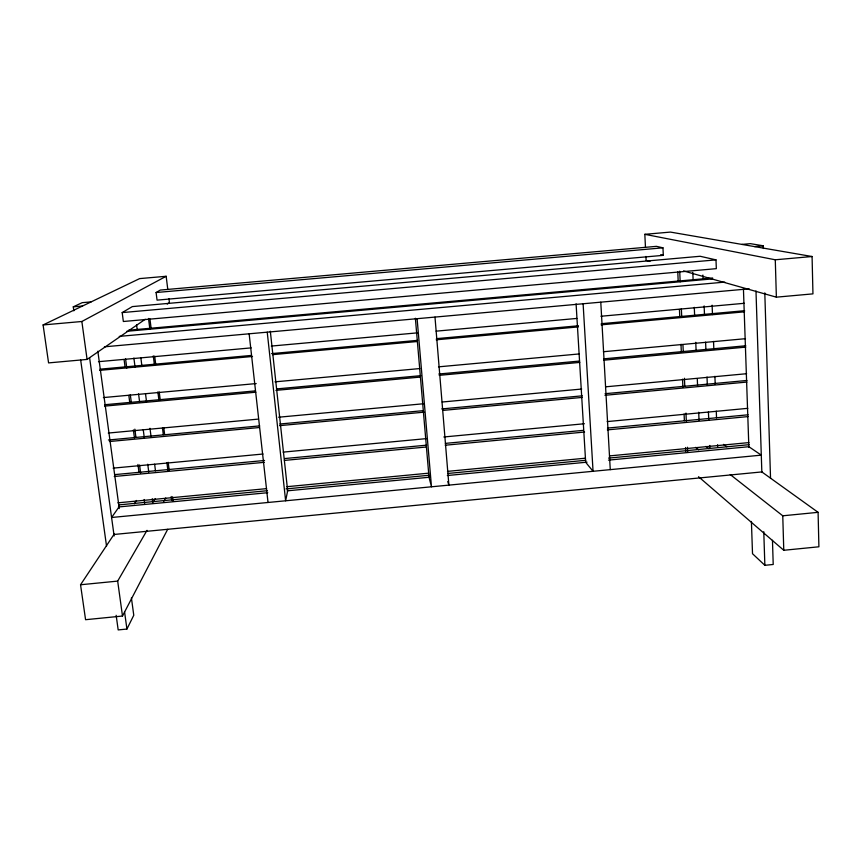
<?xml version="1.0" encoding="UTF-8"?>
<svg xmlns="http://www.w3.org/2000/svg" width="862" height="862" viewBox="0 0 862 862"><rect width="100%" height="100%" fill="white"/><g stroke="black" fill="none" stroke-linecap="round" stroke-linejoin="round"><path stroke-width="1.29" d="M116.154 615.296L118.18 629.917L126.929 629.044L133.772 615.252L131.412 597.916M114.42 533.729L80.543 584.759L85.575 619.703L122.49 616.039L167.681 529.311M122.49 616.039L117.674 581.107L147.025 530.335M163.705 501.49L165.698 498.02M153.393 501.684L155.279 498.592M134.31 503.774L136.519 500.445M119.031 506.91L111.586 517.491L761.297 455.147L748.841 446.699M167.788 289.427L166.161 276.282L139.622 278.609L43.1 324.942L48.574 362.902L87.084 359.422L145.269 319.252M167.228 304.092L169.426 302.584L168.93 298.629M122.188 312.594L132.328 306.592L700.159 256.273L715.988 259.871L716.333 268.653L123.352 321.494L122.188 312.594L715.988 259.871M156.097 292.53L160.246 290.074L656.456 246.349L662.964 247.825L663.309 255.346L157.056 300.127L156.097 292.53L662.964 247.825M43.1 324.942L81.858 321.494L166.161 276.282M73.83 310.826L73.281 306.84L82.202 302.67L91.124 301.883M751.405 521.445L752.515 553.716L764.863 565.31L773.214 564.47L772.46 540.269M80.543 584.759L117.674 581.107M730.243 474.563L782.761 515.799L818.092 512.33L818.9 546.788L783.773 550.279L698.532 476.718M113.924 534.483L761.836 471.923M117.868 502.837L266.584 488.635M286.68 486.718L428.705 473.163M447.464 471.374L585.46 458.196M609.574 455.901L748.916 442.594M118.687 504.916L267.252 490.715M286.001 488.926L429.211 475.253M447.949 473.453L585.815 460.286M608.572 458.11L749.11 444.684M118.428 506.975L267.77 492.698M287.132 490.844L429.912 477.192M447.335 475.522L587.054 462.172M608.475 460.125L749.056 446.688M108.418 439.997L259.688 425.893M279.773 424.018L423.005 410.668M441.753 408.922L582.313 395.82M605.07 393.697L746.966 380.465M109.431 441.516L259.43 427.52M279.514 425.656L424.158 412.155M442.906 410.409L582.195 397.414M604.962 395.292L746.923 382.06M113.094 468.141L263.061 454.015M283.145 452.119L426.421 438.618M443.833 436.98L584.425 423.738M607.193 421.583L747.796 408.34M114.538 474.639L264.559 460.47M284.654 458.562L426.636 445.158M445.385 443.38L583.358 430.353M607.462 428.08L748.108 414.794M114.247 476.503L264.322 462.323M284.428 460.416L426.464 446.99M445.223 445.223L584.576 432.045M607.365 429.89L748.054 416.594M103.397 397.576L256.208 383.568M274.978 381.844L419.751 368.57M438.521 366.846L579.264 353.937M603.4 351.728L745.49 338.691M104.948 404.709L255.109 390.906M276.551 388.924L421.356 375.616M438.78 374.011L579.555 361.059M603.691 358.84L745.802 345.77M104.561 406.131L255.831 392.21M275.905 390.367L420.484 377.06M439.221 375.336L579.781 362.406M603.874 360.187L745.781 347.127M108.278 433.058L258.481 419.094M278.598 417.219L423.436 403.761M442.206 402.015L581.688 389.042M605.824 386.801L746.632 373.709M104.399 346.815L749.197 288.824M683.512 270.927L776.371 297.164L812.952 293.867L812.079 256.52L670.431 232.083L644.83 234.324L645.466 247.34M98.462 361.695L251.219 347.882M271.315 346.071L417.37 332.861M436.129 331.159L576.829 318.434M600.943 316.257L744.326 303.295M100.067 369.162L251.488 355.424M271.595 353.603L417.661 340.35M436.42 338.647L578.467 325.771M601.245 323.703L744.628 310.697M99.658 370.348L252.512 356.48M272.618 354.648L417.434 341.514M436.204 339.811L578.337 326.913M601.126 324.845L744.596 311.818M741.902 244.409L750.414 243.655L763.333 245.81L763.42 248.504M73.281 306.84L82.504 306.021M754.552 246.597L763.333 245.81M644.83 234.324L775.283 259.785L812.079 256.52M128.61 330.211L712.637 277.984M126.843 331.277L712.594 278.879M119.225 336.385L724.791 282.111M660.712 254.689L663.309 255.346M649.98 261.445L646.112 260.346L645.918 256.445M723.487 444.383L726.752 446.721M761.545 471.719L818.092 512.33M705.946 446.419L708.952 448.703M695.591 447.356L698.737 449.835M447.755 481.578L448.886 485.123L434.987 317.087M81.858 321.494L87.084 359.422M80.672 360.025L106.543 546.163M97.837 351.222L119.258 508.569M89.626 357.87L114.129 535.992M124.548 611.761L126.929 629.044M125.561 358.786L126.789 368.085M130.291 394.634L131.347 402.597M134.849 429.147L135.894 437.109M139.569 464.984L140.625 472.958M144.126 499.507L144.654 503.483M124.085 359.583L125.141 367.546M128.826 395.41L129.871 403.384M133.384 429.922L134.44 437.885M137.942 464.435L138.997 472.398M136.552 324.565L137.241 329.887M140.851 357.805L141.885 365.79M145.506 393.718L146.54 401.692M149.977 428.285L151.012 436.269M154.632 464.198L155.483 470.846M133.879 358.042L135.097 367.331M138.556 393.869L139.601 401.832M143.243 429.707L144.277 437.67M147.747 464.219L148.781 472.182M152.251 498.732L152.768 502.708M149.934 318.918L151.109 328.217M154.664 356.092L155.677 364.055M159.222 391.941L160.235 399.903M163.78 427.778L164.631 434.416M168.176 462.291L169.189 470.264M172.572 496.814L173.079 500.79M148.512 318.466L149.869 329.155M153.274 355.855L154.47 365.208M157.875 391.908L158.899 399.925M162.465 427.961L163.317 434.642M166.894 462.689L167.918 470.695M171.204 496.49L171.7 500.423M249.14 333.799L268.028 502.481M267.231 332.172L285.634 500.79L287.66 490.79L270.323 331.245M417.111 318.692L431.485 486.793L429.017 477.279L415.376 318.24M576.085 303.823L585.675 462.301L593.056 471.288L583.111 303.769M600.782 302.174L610.264 469.639M679.709 271.174L680.183 281.874M681.357 308.65L681.713 316.688M682.952 344.8L683.254 351.491M684.428 378.267L684.784 386.295M685.969 413.07L686.324 421.109M687.477 447.238L687.682 451.893M677.78 271.95L678.2 281.324M679.45 309.469L679.741 316.171M680.991 344.304L681.346 352.353M682.542 379.151L682.898 387.189M684.083 413.986L684.385 420.688M685.57 447.497L685.753 451.516M692.811 272.338L693.145 280.419M694.287 307.325L694.621 315.395M695.753 342.3L696.097 350.371M697.283 378.633L697.563 385.357M698.694 412.262L699.039 420.333M702.886 275.064L703.047 279.094M704.135 305.924L704.513 315.309M705.601 342.139L705.924 350.187M707.012 377.017L707.336 385.066M708.424 411.896L708.747 419.945M709.782 445.438L709.889 448.121M712.109 305.202L712.486 314.587M713.531 341.417L713.855 349.466M714.9 376.285L715.223 384.333M716.279 411.163L716.537 417.865M717.593 444.695L717.701 447.378M743.432 288.792L748.873 447.475M755.985 290.968L761.857 472.516M763.775 531.692L764.863 565.31M764.799 292.875L770.542 478.421M775.283 259.785L776.371 297.164M782.761 515.799L783.773 550.279"/></g></svg>
